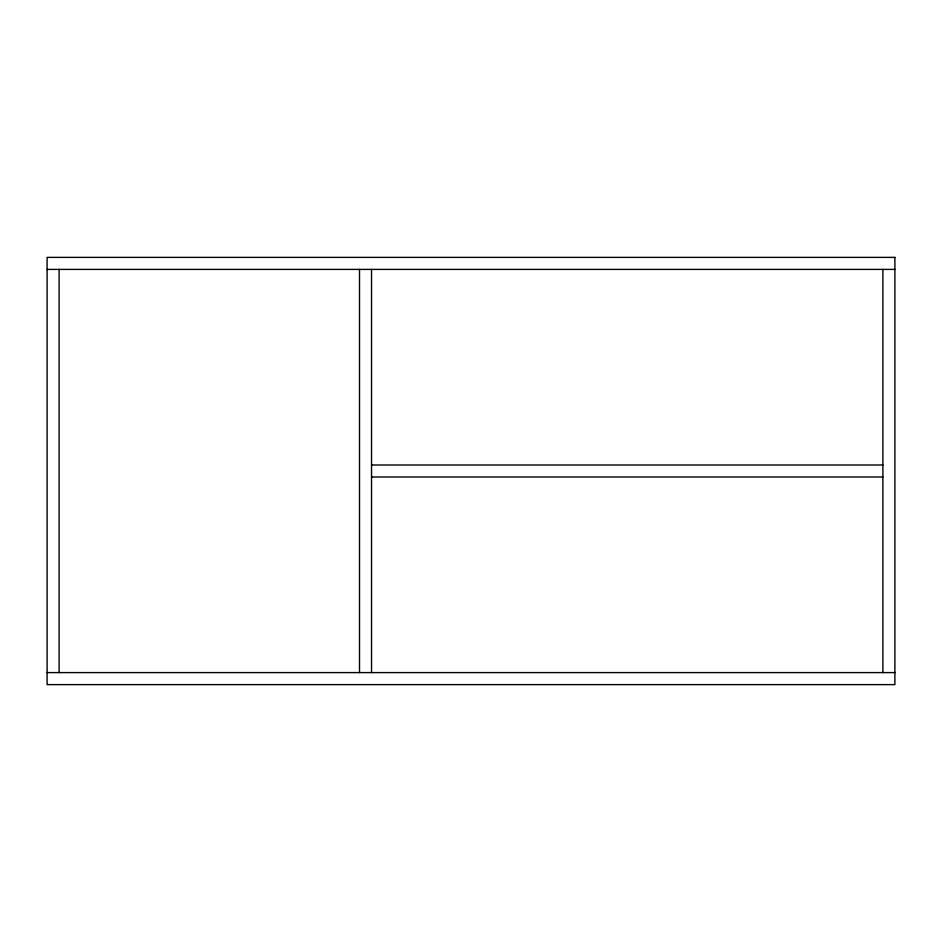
<?xml version="1.0" encoding="UTF-8"?>
<svg xmlns="http://www.w3.org/2000/svg" width="942" height="942" viewBox="0 0 942 942"><rect width="100%" height="100%" fill="white"/><g stroke="black" fill="none" stroke-linecap="round" stroke-linejoin="round"><path stroke-width="1.41" d="M47.1 269.4L894.9 269.4M371.537 464.995L882.889 464.995M371.537 477.005L882.889 477.005M47.1 672.6L894.9 672.6M882.889 269.4L882.889 672.6M371.537 269.4L371.537 672.6M359.514 269.4L359.514 672.6M59.111 269.4L59.111 672.6M894.9 257.378L47.1 257.378L47.1 684.622L894.9 684.622L894.9 257.378"/></g></svg>
